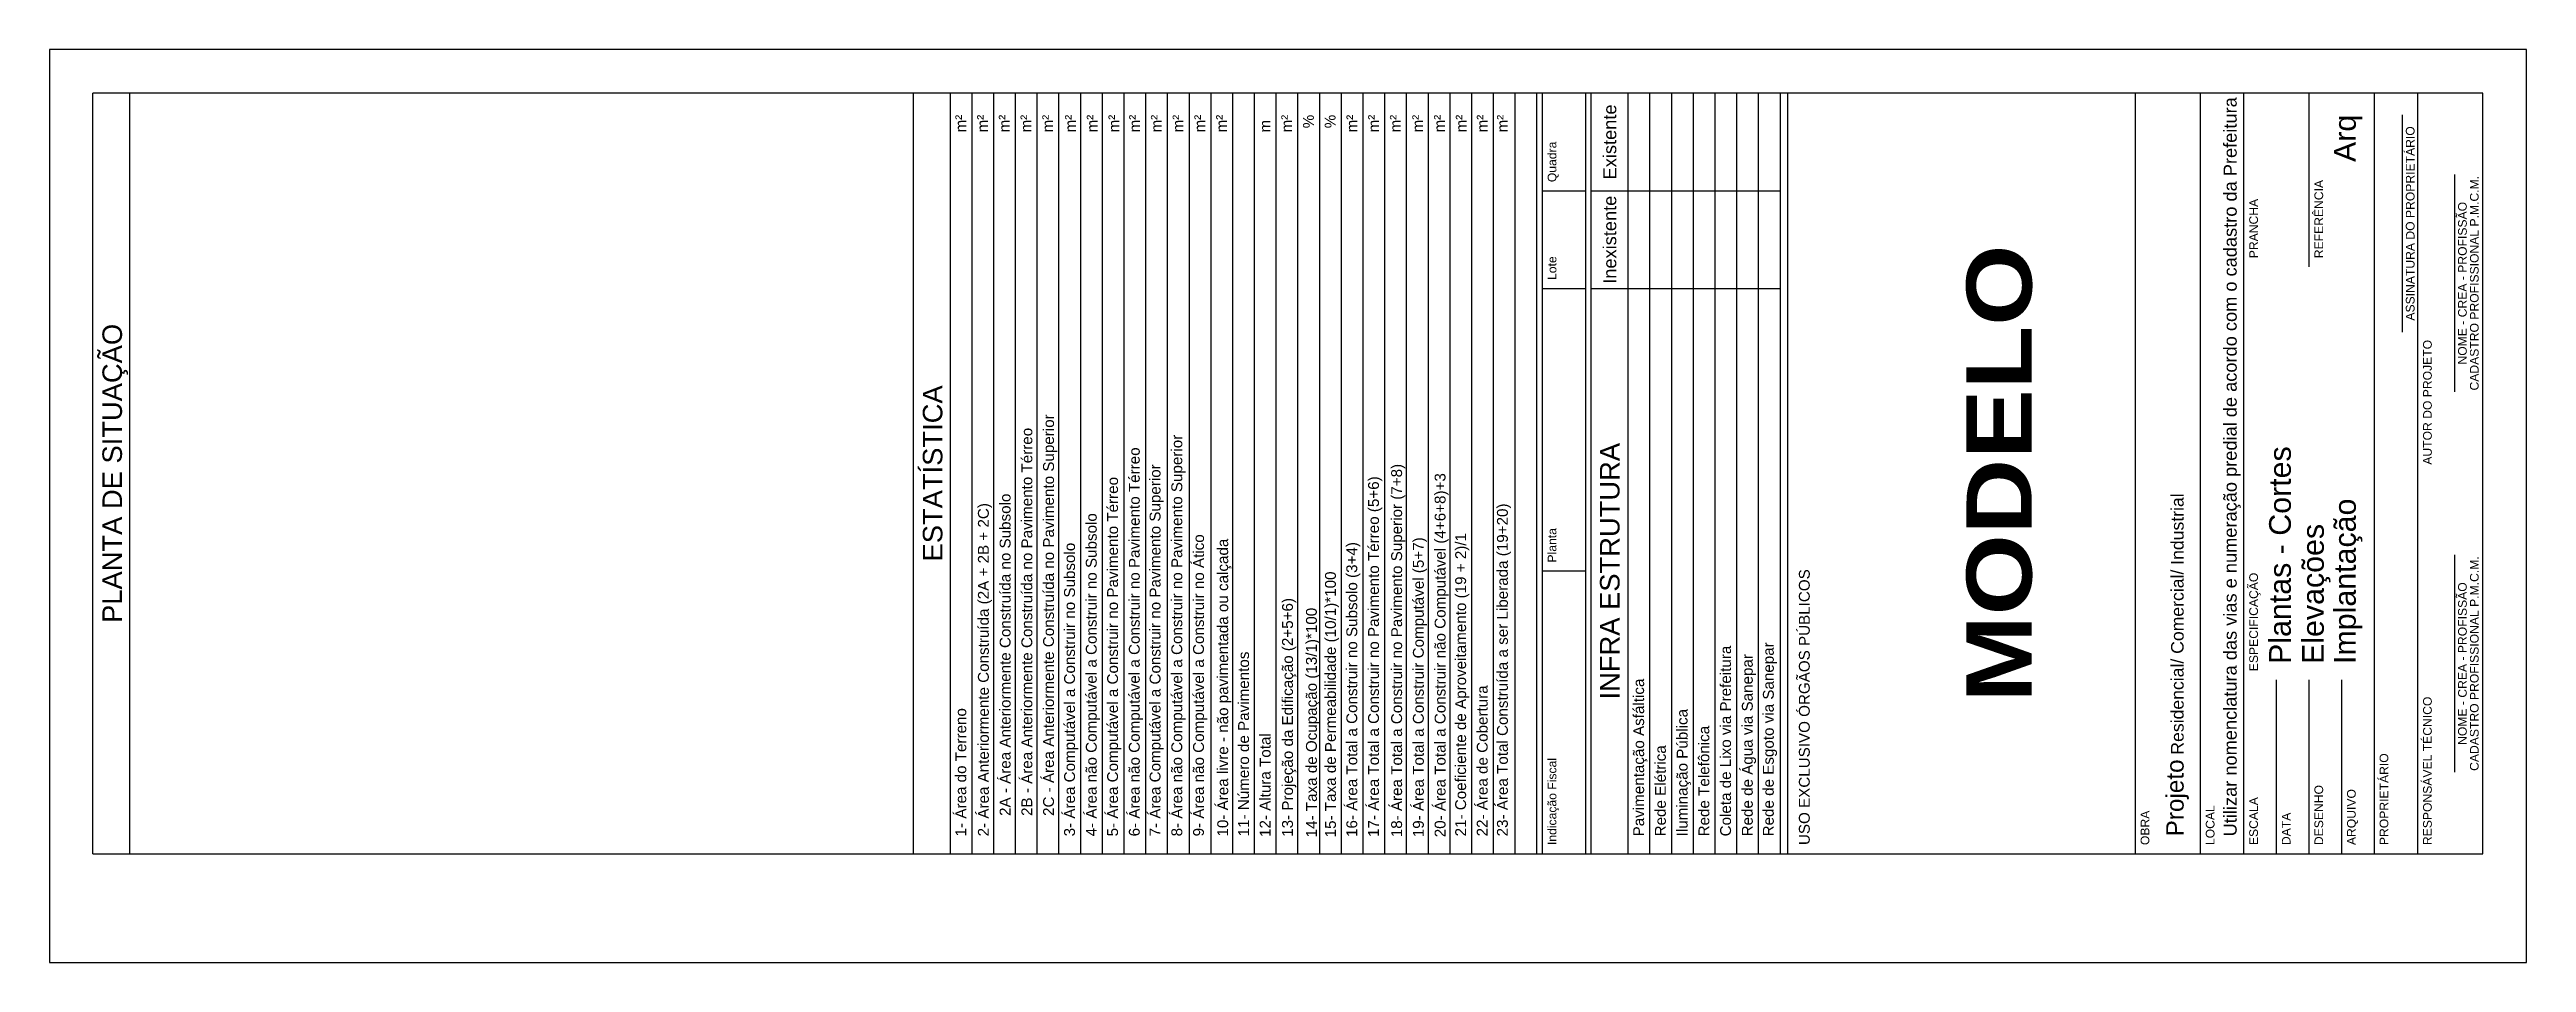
# Model space of a CAD drawing. Extents: x 278.3 to 335.3, y 114.1 to 135.1.
import ezdxf
from ezdxf.enums import TextEntityAlignment as Align

# ---------------------------------------------------------------- set-up
doc = ezdxf.new("R2010")
doc.units = 0
for name, color, linetype in [('LEGENDA', 7, 'CONTINUOUS'), ('MARGEM2', 7, 'CONTINUOUS'), ('TEXTO-LEG', 7, 'CONTINUOUS')]:
    doc.layers.add(name, color=color, linetype=linetype)
doc.styles.add('ARIAL', font='arial.ttf')
doc.styles.add('ARIAL2', font='')
doc.styles.get('ARIAL2').set_extended_font_data('Arial Black')

msp = doc.modelspace()

# ---------------------------------------------------------------- linework, layer by layer
at = {"layer": 'LEGENDA'}
for p, q in [((280.166, 116.584), (280.166, 134.084)), ((298.196, 116.584), (298.196, 134.084)), ((299.046, 116.584), (299.046, 134.084)), ((299.546, 116.584), (299.546, 134.084)), ((300.046, 116.584), (300.046, 134.084)), ((300.546, 116.584), (300.546, 134.084)), ((301.046, 116.584), (301.046, 134.084)), ((301.546, 116.584), (301.546, 134.084)), ((302.046, 116.584), (302.046, 134.084)), ((302.546, 116.584), (302.546, 134.084)), ((303.046, 116.584), (303.046, 134.084)), ((303.546, 116.584), (303.546, 134.084)), ((304.046, 116.584), (304.046, 134.084)), ((304.546, 116.584), (304.546, 134.084)), ((305.046, 116.584), (305.046, 134.084)), ((305.546, 116.584), (305.546, 134.084)), ((306.046, 116.584), (306.046, 134.084)), ((306.546, 116.584), (306.546, 134.084)), ((307.046, 116.584), (307.046, 134.084)), ((307.546, 116.584), (307.546, 134.084)), ((308.046, 116.584), (308.046, 134.084)), ((308.546, 116.584), (308.546, 134.084)), ((309.046, 116.584), (309.046, 134.084)), ((309.546, 116.584), (309.546, 134.084)), ((310.046, 116.584), (310.046, 134.084)), ((310.546, 116.584), (310.546, 134.084)), ((311.046, 116.584), (311.046, 134.084)), ((311.546, 116.584), (311.546, 134.084)), ((312.046, 116.584), (312.046, 134.084)), ((312.546, 116.584), (312.546, 134.084)), ((312.671, 116.584), (312.671, 134.084)), ((313.671, 116.584), (313.671, 134.084)), ((313.796, 116.584), (313.796, 134.084)), ((314.646, 116.584), (314.646, 134.084)), ((315.146, 116.584), (315.146, 134.084)), ((315.646, 116.584), (315.646, 134.084)), ((316.146, 116.584), (316.146, 134.084)), ((316.646, 116.584), (316.646, 134.084)), ((317.146, 116.584), (317.146, 134.084)), ((317.646, 116.584), (317.646, 134.084)), ((318.146, 116.584), (318.146, 134.084)), ((318.316, 116.584), (318.316, 134.084)), ((326.316, 116.584), (326.316, 134.084)), ((327.816, 116.584), (327.816, 134.084)), ((328.816, 116.584), (328.816, 134.084)), ((330.316, 130.084), (330.316, 134.084)), ((331.816, 116.584), (331.816, 134.084)), ((332.816, 116.584), (332.816, 134.084)), ((332.466, 128.584), (332.466, 133.584)), ((312.671, 131.834), (313.671, 131.834)), ((313.796, 131.834), (318.146, 131.834)), ((333.666, 127.209), (333.666, 132.209)), ((312.671, 129.584), (313.671, 129.584)), ((313.796, 129.584), (318.142, 129.584)), ((333.666, 118.459), (333.666, 123.459)), ((313.671, 123.084), (312.671, 123.084)), ((329.566, 116.584), (329.566, 120.584)), ((330.316, 116.584), (330.316, 120.584)), ((331.066, 116.584), (331.066, 120.584))]:
    msp.add_line(p, q, dxfattribs=at)
for points in [[(279.316, 116.584), (279.316, 134.084)], [(279.316, 116.584), (314.466, 116.584)]]:
    msp.add_lwpolyline(points, dxfattribs=at)
at = {"layer": 'MARGEM2'}
for p, q in [((334.316, 134.084), (279.316, 134.084)), ((334.316, 116.584), (334.316, 134.084)), ((304.966, 116.584), (334.316, 116.584))]:
    msp.add_line(p, q, dxfattribs=at)
msp.add_lwpolyline([(335.316, 114.084), (335.316, 135.084), (278.316, 135.084), (278.316, 114.084)], close=True, dxfattribs=at)

# ---------------------------------------------------------------- texts
at = {"layer": 'TEXTO-LEG', "style": 'ARIAL'}
for s, height, p in [('Utilizar nomenclatura das vias e numeração predial de acordo com o cadastro da Prefeitura', 0.3, (328.648, 116.984)), ('Quadra', 0.2, (312.992, 132.034)), ('REFERÊNCIA', 0.2, (330.637, 130.284)), ('PRANCHA', 0.2, (329.137, 130.284)), ('Lote', 0.2, (312.992, 129.784)), ('AUTOR DO PROJETO', 0.2, (333.137, 125.534)), ('2C - Área Anteriormente Construída no Pavimento Superior', 0.25, (301.431, 117.454)), ('2B - Área Anteriormente Construída no Pavimento Térreo', 0.25, (300.931, 117.454)), ('8- Área não Computável a Construir no Pavimento Superior', 0.25, (304.382, 116.984)), ('6- Área não Computável a Construir no Pavimento Térreo', 0.25, (303.404, 116.984)), ('7- Área Computável a Construir no Pavimento Superior', 0.25, (303.882, 116.984)), ('18- Área Total a Construir no Pavimento Superior (7+8)', 0.25, (309.441, 116.964)), ('Plantas - Cortes', 0.5, (329.894, 120.95)), ('2A - Área Anteriormente Construída no Subsolo', 0.25, (300.431, 117.454)), ('5- Área Computável a Construir no Pavimento Térreo', 0.25, (302.904, 116.984)), ('17- Área Total a Construir no Pavimento Térreo (5+6)', 0.25, (308.909, 116.97)), ('20- Área Total a Construir não Computável (4+6+8)+3', 0.25, (310.441, 116.964)), ('Residencial/ Comercial/ Industrial', 0.29, (327.427, 118.864)), ('2- Área Anteriormente Construída (2A + 2B + 2C)', 0.25, (299.931, 116.984)), ('4- Área não Computável a Construir no Subsolo', 0.25, (302.414, 116.984)), ('23- Área Total Construída a ser Liberada (19+20)', 0.25, (311.875, 116.984)), ('Implantação', 0.5, (331.389, 120.95)), ('3- Área Computável a Construir no Subsolo', 0.25, (301.914, 116.984)), ('9- Área não Computável a Construir no Ático', 0.25, (304.882, 116.984)), ('10- Área livre - não pavimentada ou calçada', 0.25, (305.439, 116.98)), ('16- Área Total a Construir no Subsolo (3+4)', 0.25, (308.409, 116.97)), ('19- Área Total a Construir Computável (5+7)', 0.25, (309.941, 116.964)), ('21- Coeficiente de Aproveitamento (19 + 2)/1', 0.25, (310.914, 116.984)), ('Planta', 0.2, (312.992, 123.284)), ('Elevações', 0.5, (330.653, 120.95)), ('15- Taxa de Permeabilidade (10/1)*100', 0.25, (307.918, 116.962)), ('USO EXCLUSIVO ÓRGÃOS PÚBLICOS', 0.25, (318.823, 116.784)), ('ESPECIFICAÇÃO', 0.2, (329.137, 120.784)), ('13- Projeção da Edificação (2+5+6)', 0.25, (306.93, 116.974)), ('14- Taxa de Ocupação (13/1)*100', 0.25, (307.48, 116.962)), ('Rede de Esgoto via Sanepar', 0.25, (317.995, 116.984)), ('11- Número de Pavimentos', 0.25, (305.919, 116.984)), ('Coleta de Lixo via Prefeitura', 0.25, (317.011, 116.984)), ('Rede de Água via Sanepar', 0.25, (317.511, 116.984)), ('22- Área de Cobertura', 0.25, (311.411, 116.984)), ('Pavimentação Asfáltica', 0.25, (315.011, 116.984)), ('1- Área do Terreno', 0.25, (299.411, 116.984)), ('Iluminação Pública', 0.25, (316.011, 116.984)), ('RESPONSÁVEL TÉCNICO', 0.2, (333.137, 116.784)), ('12- Altura Total', 0.25, (306.415, 116.97)), ('Rede Telefônica', 0.25, (316.511, 116.984)), ('Indicação Fiscal', 0.2, (312.992, 116.784)), ('Rede Elétrica', 0.25, (315.511, 116.984)), ('Projeto', 0.4, (327.427, 116.984)), ('PROPRIETÁRIO', 0.2, (332.137, 116.784)), ('DESENHO', 0.2, (330.637, 116.784)), ('ARQUIVO', 0.2, (331.387, 116.784)), ('OBRA', 0.2, (326.637, 116.784)), ('LOCAL', 0.2, (328.137, 116.784)), ('ESCALA', 0.2, (329.137, 116.784)), ('DATA', 0.2, (329.887, 116.784))]:
    msp.add_text(s, height=height, rotation=90, dxfattribs=at).set_placement(p)
for s, height, p in [('m²', 0.25, (299.411, 133.584)), ('m²', 0.25, (299.911, 133.584)), ('m²', 0.25, (300.411, 133.584)), ('m²', 0.25, (300.911, 133.584)), ('m²', 0.25, (301.411, 133.584)), ('m²', 0.25, (301.935, 133.584)), ('m²', 0.25, (302.435, 133.584)), ('m²', 0.25, (302.935, 133.584)), ('m²', 0.25, (303.411, 133.584)), ('m²', 0.25, (303.911, 133.584)), ('m²', 0.25, (304.411, 133.584)), ('m²', 0.25, (304.911, 133.584)), ('m²', 0.25, (305.411, 133.584)), ('m', 0.25, (306.411, 133.466)), ('m²', 0.25, (306.911, 133.584)), ('%%%', 0.25, (307.411, 133.584)), ('%%%', 0.25, (307.911, 133.584)), ('m²', 0.25, (308.411, 133.584)), ('m²', 0.25, (308.911, 133.584)), ('m²', 0.25, (309.411, 133.584)), ('m²', 0.25, (309.926, 133.584)), ('m²', 0.25, (310.426, 133.584)), ('m²', 0.25, (310.927, 133.584)), ('m²', 0.25, (311.411, 133.584)), ('m²', 0.25, (311.875, 133.584)), ('Arq', 0.5, (331.389, 133.584))]:
    msp.add_text(s, height=height, rotation=90, dxfattribs=at).set_placement(p, align=Align.RIGHT)
for s, height, p in [('Existente', 0.3, (314.221, 132.959)), ('Inexistente', 0.3, (314.221, 130.709)), ('PLANTA DE SITUAÇÃO', 0.45, (279.758, 125.334)), ('ESTATÍSTICA', 0.45, (298.638, 125.334)), ('INFRA ESTRUTURA', 0.45, (314.221, 123.084))]:
    msp.add_text(s, height=height, rotation=90, dxfattribs=at).set_placement(p, align=Align.MIDDLE_CENTER)
for s, p in [('ASSINATURA DO PROPRIETÁRIO', (332.616, 131.084)), ('CADASTRO PROFISSIONAL P.M.C.M.', (334.116, 129.709)), ('NOME - CREA - PROFISSÃO', (333.816, 129.709)), ('CADASTRO PROFISSIONAL P.M.C.M.', (334.116, 120.959)), ('NOME - CREA - PROFISSÃO', (333.816, 120.959))]:
    msp.add_text(s, height=0.2, rotation=90, dxfattribs=at).set_placement(p, align=Align.MIDDLE)
at = {"layer": 'TEXTO-LEG', "color": 253, "style": 'ARIAL2'}
msp.add_text('MODELO', height=1.5, rotation=90, dxfattribs=at).set_placement((323.18, 125.334), align=Align.MIDDLE_CENTER)

doc.saveas('drawing.dxf')
